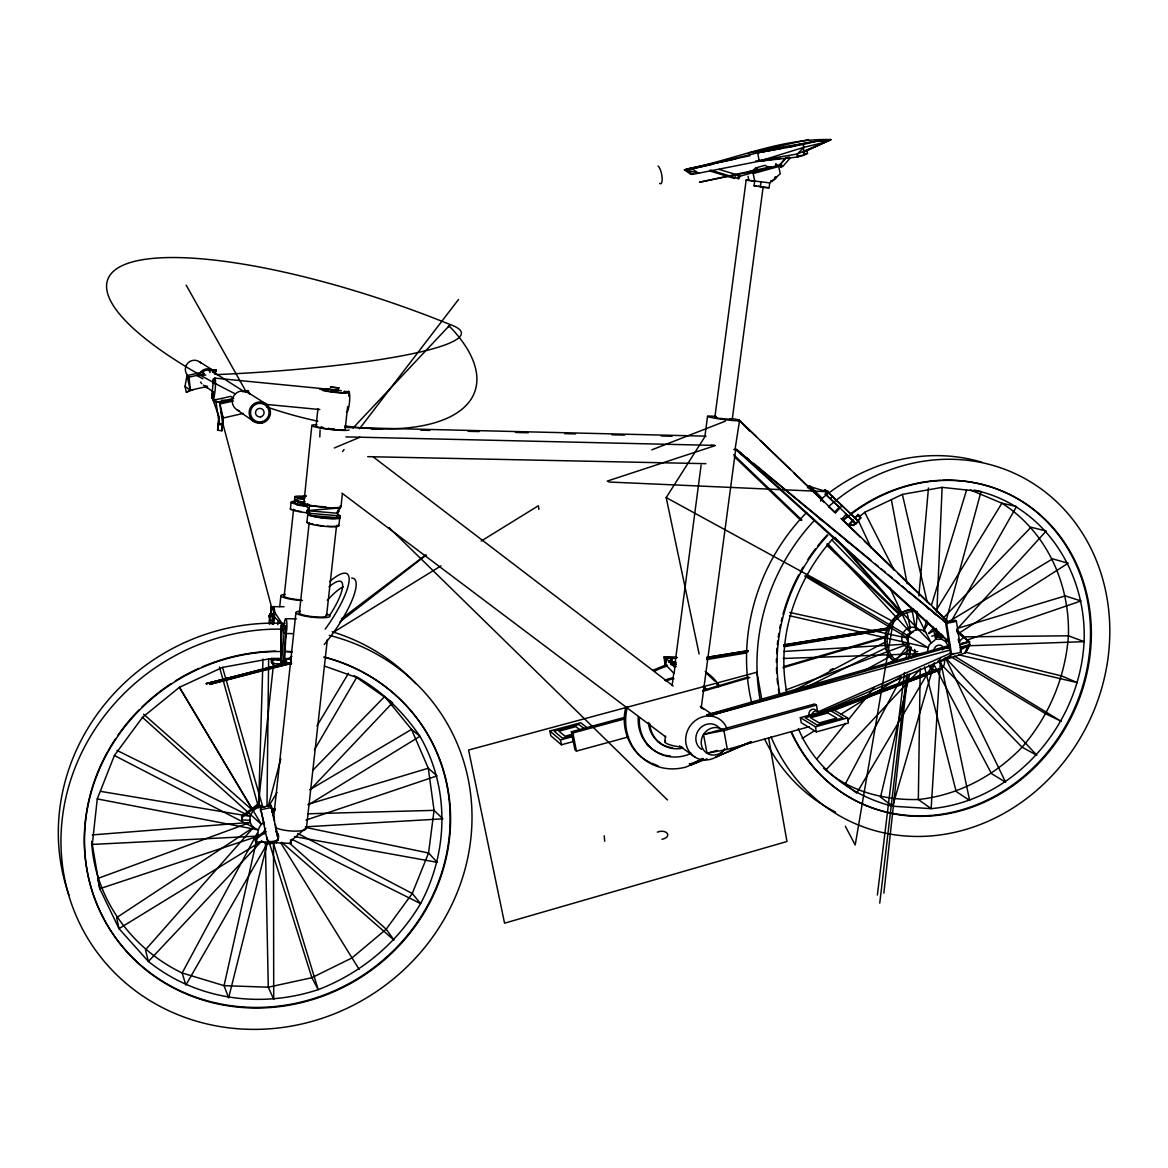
<?xml version="1.0" encoding="UTF-8"?>
<svg xmlns="http://www.w3.org/2000/svg" width="1168" height="1168" viewBox="0 0 1168 1168"><rect width="100%" height="100%" fill="white"/><g stroke="black" fill="none" stroke-linecap="round" stroke-linejoin="round"><path stroke-width="1.5" d="M266.99 806.329L268.625 658.986L273.896 659.394M775.596 165.038L775.888 164.089L775.64 165.447M780.02 165.462C779.144 162.162 784.064 167.272 781.918 166.411M920.209 669.191L918.34 799.511L931.13 808.65C1014.963 800.941 1080.02 723.999 1084.079 641.655C1086.926 572.247 1044.104 504.839 974.039 490.049M779.99 165.082L780.136 164.279M281.546 625.639L280.831 664.592L284.496 664.607L285.97 633.144L285.488 625.975L281.123 625.172L285.62 626.136L285.576 627.289M281.138 664.446L281.838 625.668L283.634 625.668L285.97 633.144L282.933 664.431L281.138 664.446L284.16 633.144L281.838 625.668M284.496 664.607L283.109 660.767L282.933 664.431L283.109 660.767L284.685 660.781M280.831 664.592L281.123 625.172M262.975 658.986L258.566 807.497C250.332 809.847 246.696 821.571 253.5 827.411L145.46 949.832L148.424 961.468C196.399 999.866 260.376 1008.714 318.192 989.646C361 973.221 397.178 943.087 420.597 903.623C448.454 851.53 449.782 787.86 419.94 736.293C403.237 711.94 382.593 691.485 356.78 676.885M272.699 623.829L272.83 620.266M319.813 436.993L320.076 429.926M936.196 628.413L935.729 639.276L929.173 644.853L927.582 650.547M936.867 612.149L942.109 487.363L981.047 491.567L945.919 621.42M269.224 623.946L269.677 614.207L269.779 623.537M270.669 613.682L270.991 606.688L273.765 606.732L273.604 624.135M222.577 422.48L271.604 607.36L271.283 614.368L283.225 625.201L270.991 606.688M272.071 624.121L272.509 614.383L271.224 614.295L274.057 614.397M281.298 658.475L271.458 658.416L271.283 662.227L272.538 663.774L280.203 663.818M272.962 624.311L273.765 620.544A7.169 1.226 -89.2 0 0 274.509 609.681L273.765 606.732A7.169 1.226 -89.2 0 0 273.443 606.645L284.028 606.718M272.538 663.774L272.713 659.949L271.458 658.416M604.25 835.85L604.659 841.267M270.012 623.551L270.231 620.106L269.925 623.668M217.569 430.16L219 417.399L217.569 430.16L221.774 430.788L223.146 418.013L219.467 401.661L216.095 402.361L213.145 400.347L230.709 396.361L232.753 397.733M274.626 820.987L271.049 805.365L260.406 807.599L267.706 842.522L278.349 840.274L275.414 824.447M267.706 842.522L267.895 840.201M278.349 840.274L271.049 805.365M664.972 664.504L664.096 657.029L676.768 657.219M664.096 657.029L665.76 658.08L666.286 661.541M917.42 612.12L915.814 630.121C904.85 632.998 905.361 652.138 917.785 651.627M918.866 595.928L928.458 488.005M303.928 502.824L311.812 425.546M316.09 426.174L317.93 408.683M221.774 430.788L223.146 418.013L220.854 411.224M258.551 803.642L241.63 816.271L241.922 819.921L250.229 820.301M241.922 819.921L241.63 816.271M263.618 806.796A16.41 4.015 5.5 0 1 259.15 804.621L258.464 803.511L273.677 662.65M277.765 624.734L278.159 621.113M279.721 606.674L280.889 595.826M290.379 508.956L291.109 502.24M265.516 830.652L255.339 838.274L255.617 841.88L290.817 843.398L291.109 840.77L306.308 827.659M255.617 841.88L255.339 838.274M284.189 596.147L293.577 509.277M306.104 505.919L297.519 505.175L294.307 502.576L294.905 497.13A13.242 1.591 6.3 0 1 305.52 496.429M306.25 505.656L297.519 505.175L297.825 502.255L294.628 499.67L298.074 499.977M345.188 429.284L347.611 406.595M348.736 396.127L349.101 392.638M341.027 506.605L342.37 493.962M268.625 658.986L222.533 667.395L179.434 687.295L142.481 717.371L114.391 755.506L97.265 798.912L92.301 844.42L99.776 888.717L118.99 928.648L148.424 961.468L261.647 841.179L267.18 843.836L273.502 843.369L318.192 989.646L311.871 977.704L269.487 843.354M305.052 501.525L297.825 502.255L304.717 504.605L308.951 508.839L306.907 510.65L336.676 513.19L340.268 515.935L340.034 517.935L310.075 515.38L306.688 512.635L309.929 505.788L325.872 506.912M273.575 818.009L295.927 612.747M306.907 522.417L307.768 514.431M299.344 613.069L309.213 522.651A13.782 1.796 6.3 0 0 309.856 523.191M310.075 515.38L310.294 513.38L306.907 510.65L340.034 507.919L337.289 513.92M276.451 842.785L276.743 840.142M290.496 839.807L290.817 843.398M883.869 893.14L907.784 673.936M909.522 657.672L910.763 646.751M326.573 615.653L336.559 525.439M338.866 525.673L339.742 517.701M275.356 827.572A16.921 4.278 5.5 0 0 294.672 831.134A16.921 4.278 5.5 0 0 306.454 827.878L327.347 639.524M824.243 140.773L830.784 139.649L803.35 152.176L830.784 139.649L822.549 139.824L803.423 144.394L803.847 155.169L797.802 156.994L759.171 161.213L692.814 174.339L690.697 174.251L684.404 169.842L688.229 168.761C735.577 159.242 781.772 137.868 830.784 139.649L797.306 153.986L755.55 161.126M879.752 903.127L906.631 675.002M908.558 658.708L909.624 649.642M877.372 895.038L904.499 672.461M906.266 657.993L908.032 643.51M665.76 658.08L664.986 664.037L674.082 673.527L674.885 667.468L665.76 658.08L676.17 657.803M664.767 741.534L665.468 736.117M672.126 685.528L673.79 672.87M674.505 667.454L701.121 465.083M704.932 436.175L707.545 416.29M758.514 186.34L763.127 187.114L732.219 419.531L718.875 418.305L714.874 417.253L746.162 180.047L769.756 182.88L780.268 173.798L778.691 166.542L753.126 173.579L754.718 180.836L754.061 185.756L769.084 187.785L769.741 182.88M760.383 186.617L761.04 181.697M735.008 449.636L739.563 420.495L835.543 512.767L842.23 505.569L841.179 505.072M701.209 708.027L735.709 449.388L740.877 452.834M786.692 691.66C776.121 637.319 795.802 580.89 831.82 539.864L834.551 537.572M893.739 618.631L855.21 845.019L845.355 826.272M212.97 394.375C213.978 389.674 213.642 400.171 212.766 397.689M193.041 389.645L186.325 392.214L184.997 386.389L186.968 375.629L202.268 372.212A8.176 8.147 -4 0 1 210.269 370.417M625.946 706.903C619.974 728.087 630.063 753.71 650.664 762.689M811.818 715.152L812.052 714.028A4.409 4 -59.3 0 1 819.06 712.1L819.629 712.991M257.734 835.339L224.052 985.661L228.621 997.895L267.18 843.836L185.873 985.033L182.164 972.988C131.648 948.781 94.798 898.469 91.644 841.997M940.488 639.378L941.627 634.355L938.196 633.757M909.711 674.213L880.511 797.087L892.629 806.227L931.13 808.65L940.43 660.621L969.63 800.416L956.139 791.466L924.487 666.884M913.872 656.664L915.128 651.394L911.755 657.803M966.797 647.729L965.527 652.81L938.269 662.139L940.97 657.453M268.173 806.27L280.816 758.864M738.307 177.025L738.132 178.514L739.037 175.434L719.254 169.462M942.123 635.465L941.174 638.969L935.729 639.276L932.882 626.895M735.504 176.821L734.395 178.456L709.589 170.908M934.488 662.679L892.629 806.227C851.735 796.08 814.373 768.077 798.357 728.525M926.793 620.383L923.625 630.793L925.698 632.428M931.568 604.776L966.505 490.268M669.541 661.716L671.133 663.453L672.768 658.314L669.162 662.11M822.374 499.145L820.505 500.882L822.593 498.882L810.942 486.866L809.409 485.786L807.497 487.786M283.751 663.57L286.686 663.059L286.233 658.504L290.905 658.548L291.197 664.329L286.204 664.008L209.714 684.39L288.321 664.139L288.715 663.103L284.875 662.548M969.732 644.736L965.527 652.81L970.024 644.575L968.345 641.582L961.629 643.51M901.652 677.002L845.194 784.195L856.67 793.13L933.159 664.037M257.208 833.251L182.164 972.988L224.052 985.661L268.275 987.208L311.871 977.704L352.021 957.906L386.199 929.202L412.26 893.476L428.568 853.005L434.058 810.358L428.291 768.237L411.53 729.416L384.695 696.478L312.615 770.457M344.764 425.926A190.223 82.256 18.9 0 0 449.081 325.916L448.351 327.186L450.089 324.543A285.488 72.869 19.4 0 0 129.429 262.8A285.488 72.869 19.4 0 0 235.294 393.879M942.956 635.815L941.174 638.969L945.773 641.612L948.299 646.488M951.044 621.624L1016.525 506.518L1001.896 503.204L970.36 489.932M314.455 749.739L356.649 677.484L354.24 675.557M306.688 512.635L308.951 508.839M268.625 806.475L276.991 792.546M316.922 725.941L348.502 673.279M928.341 623.113L923.625 630.793A11.242 10.089 -63.6 0 0 915.814 630.121L911.814 608.747M935.889 610.806L1001.896 503.204C1046.484 531.469 1070.049 583.825 1068.413 635.801C1065.45 676.987 1049.098 715.984 1022.088 747.199C994.435 775.888 958.169 795.262 918.34 799.511C884.249 800.314 849.063 791.641 823.513 768.018M699.136 654.022L666.183 497.568L705.224 436.219M339.45 507.481L336.676 513.19L338.954 511.423M359.496 428.758L458.557 299.431M817.104 758.704L845.486 723.372M847.749 720.539L873.854 688.025M895.418 661.161L909.04 644.196M212.328 392.784L211.89 398.317L212.328 392.784A10.746 1.372 -85 0 1 213.335 382.155M199.816 373.161L201.407 371.263A9.461 9.432 -4 0 1 212.883 370.241L199.319 361.671M779.377 165.257L785.991 157.768L789.553 157.111M780.72 165.374L780.253 164.557L785.889 158.176M782.633 166.615L790.517 157.695M945.773 641.612L948.212 638.925M956.782 629.479L1046.178 531.002L1031.037 527.235L943.715 617.595M839.996 507.978L825.207 494.122L827.426 491.713L858.451 521.293L856.232 523.687L852.275 520.68L852.961 521.016M825.207 494.122L826.345 494.721L828.579 492.312L810.942 486.866L809.015 488.866M856.232 523.687L830.419 498.692L832.638 496.298M829.309 507.233L834.521 512.256L838.96 507.467M858.714 514.811L854.48 518.285L858.013 514.475L860.845 517.92L853.779 525.542L848.581 524.651L852.961 519.935M849.282 525.001L853.662 520.271M848.581 524.651L853.078 525.191L854.903 523.22M858.13 519.745L860.845 517.92M825.776 770.062L920.428 668.943M352.999 428.072L449.081 325.916M310.235 789.772L392.609 702.698L356.649 677.484L324.529 666.096M669.06 662.022L672.71 658.372M928.531 633.319L933.597 628.077M273.4 814.709L272.159 811.994L274.684 809.395M735.928 158.906L684.404 169.842L692.244 168.922L757.74 152.76L822.549 139.824L823.017 142.73L803.905 147.314L797.306 153.986L797.802 156.994M958.913 641.626L963.907 637.129L962.724 636.94M710.188 169.988L738.132 178.514M859.21 516.884L864.7 512.285L902.382 494.4L942.109 487.363M263.895 822.287C259.413 825.177 256.902 830.871 258.391 836.084L99.776 888.717L97.791 878.467L250.302 822.403L92.287 834.916M339.859 621.916L426.086 555.209M291.927 656.328L289.022 658.533L284.131 659.146M341.363 618.865L425.678 554.961M242.199 817.264L259.15 804.621M255.909 839.237L266.1 831.601M780.253 164.557L781.202 167.389L780.209 166.396M888.279 664.125L910.587 648.809M253.5 827.411L116.625 917.625L118.99 928.648L261.647 841.179M957.994 633.786L1068.092 563.239L1052.616 558.859L948.927 621.537M802.153 738.468L814.519 730.73M840.785 714.32L901.039 676.652M334.223 631.8L440.978 565.881M481.201 541.047L538.433 505.715L538.915 509.438M308.177 804.986L419.94 736.293L411.53 729.416L309.739 789.714M928.808 633.698L936.546 629.012M272.159 811.994L275.283 810.125M938.269 662.139L954.008 653.438M960.286 649.963L970.024 644.575L959.979 647.32M702.844 758.353L690.084 765.303L689.383 763.653M863.926 670.753L891.038 656.007M829.849 670.286L833.076 668.578M793.087 691.003L886.001 641.641M805.321 687.645L886.994 647.364M186.325 392.214L190.296 390.258L205.568 386.827L205.393 385.995L205.568 386.827M807 150.438L807.497 153.417L803.847 155.169L796.693 156.147M822.579 141.08L825.732 139.649L819.016 140.656M716.057 756.893L749.506 742.249M817.761 712.013L950.431 653.262L951.54 654.357L961.279 652.299L956.417 621.332L955.293 620.296L945.54 622.34L950.431 653.262M960.227 648.912L970.024 644.575M716.218 756.995L751.272 742.016M819.717 712.787L945.613 659M334.282 447.972L360.007 437.212M652.912 670.271L665.556 665.088L667.191 666.14A53.524 49.319 -55.8 0 0 654.518 671.337M651.729 449.87L725.386 421.166M703.311 758.952L689.762 764.12L690.084 765.303L707.034 758.82M832.127 709.764L938.911 669.001L939.203 670.169L832.434 710.932M730.759 749.768L751.097 742.001M785.801 689.981L908.062 644.021L783.816 651.437M823.425 711.779L934.02 670.038L932.56 669.571A8.191 7.315 -63.1 0 1 928.983 665.132M837.69 707.677L842.8 705.749M856.436 700.596L861.561 698.668M871.781 694.814L876.905 692.872M887.125 689.018L897.36 685.163M902.47 683.222L938.269 669.717L939.203 670.169A8.191 7.329 -63.1 0 0 944.343 659.789M823.995 711.998L938.911 669.001M835.529 708.961L844.026 705.779M847.428 704.508L939.203 670.169L933.48 670.023A8.191 7.329 -63.1 0 1 929.903 665.585M967.25 639.991L1080.969 600.965L1065.304 595.884L957.702 628.326M271.575 615.653C275.166 613.769 268.494 611.579 270.29 615.244M306.045 820.067L437.022 775.888L428.291 768.237L308.206 804.27M305.987 496.429L299.402 498.561L304.658 498.429M947.073 648.474L950.197 647.466M961.673 643.743L969.542 641.772L956.899 631.333M959.512 645.013L969.542 641.772M294.905 497.13L297.796 498.196L306.031 495.539M803.905 147.314L759.171 161.213L757.74 152.76L803.423 144.394M931.67 636.18L940.357 633.567M690.697 174.251L693.135 173.521M702.975 690.361L748.425 677.017M783.378 666.738L886.512 636.443M702.581 691.368L749.783 677.484M782.998 667.731L886.147 637.407M739.694 176.339L780.764 164.571M950.387 645.145L706.99 714.816L729.971 709.18M708.538 715.867L706.99 714.816L708.699 715.969L949.891 646.882M657.336 832.127L659.73 831.441A6.526 3.986 -4.6 0 1 667.337 833.514A6.526 3.986 -4.6 0 1 664.358 838.595L661.949 839.281M816.33 731.913L848.421 722.992L847.559 717.911L832.01 708.903L800.343 717.648L801.219 722.671L816.33 731.913L815.454 726.817L800.343 717.648M749.841 171.375L753.272 170.426M756.222 170.324L755.74 167.915L765.186 165.301L768.894 167.842L758.09 170.411M759.258 170.075L699.442 182.237L771.362 166.717L767.902 167.681M817.615 711.896L816.447 705.092L814.549 703.983L703.545 734.424L707.005 753.258L717.108 750.455M707.005 753.258L727.343 749.389L809.22 726.686M815.454 726.817L847.559 717.911M816.447 705.092L723.926 730.555L703.545 734.424M625.303 717.181L571.4 731.781L574.963 749.871L576.423 751.097L628.574 736.862M708.699 715.969L949.92 650.065M571.4 731.781L572.86 732.964L625.114 718.802M573.532 733.898L564.991 736.22L558.961 731.212L575.926 726.627L580.846 730.584M572.583 735.519L562.553 738.234L554.143 731.212L578.978 724.496L585.183 729.445M549.88 731.051L560.465 739.957L572.816 736.599A4.263 3.957 -51.5 0 0 574.408 741.257L561.414 744.79L550.829 735.811L549.88 731.051L580.773 722.715L587.65 728.175M671.644 662.738L674.987 661.847L671.746 662.84M714.874 417.253L716.232 417.137M288.321 664.139L206.313 683.66L281.853 664.081M286.846 663.862L206.313 683.66L284.32 663.847M206.313 683.66L286.204 664.008M223.146 418.013L243.28 413.414M242.433 391.733L247.528 390.579L248.974 392.886L247.528 390.579M245.207 392.025L248.609 391.251M233.775 398.419L216.08 402.434L219.307 424.831L222.738 424.13L219.467 401.661M219.394 402.566L231.089 399.909M219.993 403.997L233.439 400.945M215.934 369.716L208.78 370.533L215.934 369.716L216.27 371.22L213.145 371.906M184.997 386.389L190.296 390.258L186.968 375.629L189.114 377.133L204.517 373.687L202.268 372.212M808.548 139.605L748.746 152.92L825.732 139.649L816.914 141.503M821.206 140.773L826.535 139.649M688.229 168.761L749.929 155.694M692.814 174.339L686.492 169.929L711.224 164.688M945.54 622.34L946.649 623.376L956.417 621.332M260.187 809.847L270.874 807.584M771.362 166.717L767.04 166.615M287.328 659.205L290.905 658.548L284.379 659.365M757.74 152.76L782.677 148.278M786.239 147.65L795.16 146.044M825.44 140.613L830.784 139.649M670.695 664.519L676.082 663.614M706.625 658.533L747.958 651.671M783.889 645.7L888.118 628.369M672.593 665.249L676.184 664.65M706.786 659.555L746.396 652.97M784.195 646.678L888.614 629.304M769.902 159.49L759.171 161.213L771.683 159.52M803.905 154.001L807.497 153.417M676.243 662.344L670.782 663.205L674.33 662.636M748.075 650.78L706.684 657.423L747.885 650.693M783.976 645.013L888.264 628.223M783.772 644.882L887.826 627.99M728.438 654.971L732.029 654.387M735.621 653.817L739.213 653.233M742.804 652.649L746.41 652.08M784.137 646.006L802.095 643.115M805.701 642.531L809.293 641.947M812.884 641.378L888.352 629.231M706.786 658.387L710.378 657.818M728.306 654.898L731.898 654.314M735.475 653.73L739.067 653.146M742.658 652.576L746.235 651.992M783.889 645.875L887.884 628.983M775.26 159.038L780.618 158.322M763.127 187.114L762.062 187.114M277.59 659.978L280.86 659.57M297.519 505.175L304.717 504.605L309.929 505.788L307.491 503.656M305.432 826.827L442.862 818.826L434.058 810.358L307.695 813.789M258.391 836.084L92.301 844.42L91.688 841.296M291.65 663.322L287.795 662.971M968.214 645.787L1084.079 641.655L1068.413 635.801L962.797 636.867M783.246 658.489L922.413 653.613M336.588 508.022L340.034 507.919L338.545 507.657M666.417 663.015L665.57 658.475L676.214 658.226M935.495 637.159L942.766 637.071M284.16 633.144L285.97 633.144M272.713 659.949L279.488 659.993M292.861 633.611L285.634 633.538A7.417 1.314 -89.2 0 0 286.948 625.581A7.417 1.314 -89.2 0 0 285.62 618.748L296.468 618.865M273.765 620.544L269.399 620.339M271.604 607.36L274.378 607.404M338.063 390.17L214.591 378.082A10.746 1.372 -85 0 0 213.759 380.199M665.57 658.475L664.052 657.453L676.725 657.642M664.154 657.569L676.827 657.759M367.672 456.659L705.881 463.667M345.889 436.89L714.67 445.402M757.025 170.353L753.331 170.105L755.74 167.915L759.375 170.484M345.027 427.415L706.1 436.16M371.585 428.977L382.505 429.24M420.757 430.174L429.853 430.393M468.105 431.313L479.026 431.576M515.453 432.452L528.199 432.759M564.626 433.635L575.547 433.897M611.974 434.788L624.719 435.095M661.146 435.971L672.082 436.233M269.458 841.529L275.867 841.807M750.382 180.631L754.718 180.836M763.244 187.464L769.084 187.785M775.902 164.104L777.216 165.141M334.72 507.54L340.034 507.919M711.049 445.315L715.181 445.621L607.272 481.085L609.404 482.034L827.426 491.713L858.451 521.293M212.299 397.135A10.746 1.372 -85 0 0 212.766 399.31L213.131 399.339A10.746 1.372 -85 0 0 215.233 388.769A10.746 1.372 -85 0 0 214.956 378.096M310.294 513.38L340.268 515.935M297.825 502.255L304.702 502.853M212.766 399.31L216.737 399.675M221.803 400.171L225.789 400.551M265.151 404.303L319.813 409.53M333.595 390.681L337.771 391.397L331.303 390.696M335.756 389.878L338.662 390.2M733.796 449.505L736.599 449.811L947.087 623.727M740.468 420.874L736.76 420.188L739.563 420.495L756.47 436.847M331.186 389.528L330.267 389.382A14.673 1.256 6.5 0 0 319.944 389.455M754.061 185.756L756.353 186.048M218.518 423.502L222.738 424.13M100.667 791.378L250.2 816.359L116.961 750.396M294.497 836.595L437.241 862.334L428.568 853.005L305.578 827.411M97.265 798.912L258.289 829.922L114.391 755.506M301.811 501.846L295.227 500.167L294.92 503.072L296.395 503.612M214.751 378.972L214.401 383.746L214.211 382.768M789.772 612.47L908.251 638.312L804.679 576.014M297.796 498.196L300.351 498.765A13.242 1.591 6.3 0 0 303.417 499.291M729.927 418.801L732.219 419.531M789.553 615.726L928.034 647.612L806.139 575.211M958.724 654.781L1077.319 682.638L1061.829 676.009L964.987 652.065M732.482 418.655L732.088 418.553A16.162 1.11 7.4 0 1 739.563 420.495L749.593 430.992M296.468 504.255L293.679 503.539A16.571 2.044 6.3 0 1 295.416 501.247M686.492 169.929L698.829 173.346L692.244 168.922M746.162 180.047L748.951 180.573L747.987 176.237M284.51 661.847L291.197 664.329M652.065 763.288L658.285 765.974M204.634 387.031L205.013 387.207A9.461 9.432 -4 0 0 207.437 387.63M948.708 642.269L735.709 449.388L736.599 449.811M834.521 512.256L835.543 512.767M291.796 839.237L420.597 903.623L412.26 893.476L297.694 833.426M666.183 497.568L892.206 621.142M968.345 641.582L969.557 642.283L956.534 629.698M951.307 656.942L1046.046 713.955L1061.216 721.313L954.3 656.066M215.35 370.636L216.27 371.22M247.981 392.536L265.53 403.632M244.316 391.747L212.226 371.336A8.176 8.147 -4 0 1 215.073 374.417M670.271 662.738L676.287 666.607M700.304 706.406L711.867 714.101M203.451 385.104L213.875 392.287M237.002 409.837L254.069 421.677M679.513 745.856L694.975 757.127M341.947 493.13L665.789 737.008M373.483 457.111L673.206 685.981M700.727 706.99L703.618 709.21M746.483 457.462L749.287 459.783M753.506 463.258L871.328 560.625M875.533 564.1L878.351 566.422M881.154 568.743L885.359 572.218M888.162 574.539L892.367 578.014M895.184 580.335L899.389 583.81M902.192 586.132L906.397 589.606M909.2 591.928L947.073 623.216M956.913 631.844L969.557 642.283M735.709 449.388L744.074 456.308M746.863 458.601L751.053 462.061M764.996 473.58L767.785 475.887M819.367 518.504L822.155 520.811M845.866 540.404L848.654 542.697M907.142 591.023L909.916 593.315M926.604 607.097L929.378 609.389M933.539 612.835L936.327 615.127M705.735 672.447L714.743 681.119M281.678 842.274L394.01 940.094L386.199 929.202L289.533 843.15M143.649 714.232L253.222 810.899L179.507 687.47M142.481 717.371L261.384 824.36L179.434 687.295M736.672 449.359L948.518 641.232M733.621 454.688L801.934 520.11M826.9 544.011L900.484 614.47M734.234 456.615L800.825 520.344M827.046 545.456L899.17 614.485M948.723 622.15L841.953 518.957L846.391 514.168L845.355 513.643L855.604 523.571M760.383 440.613L790.298 469.521M794.196 473.288L824.112 502.211M840.916 518.431L860.422 537.295M864.32 541.061L894.221 569.955M898.134 573.736L929.334 603.885M933.232 607.667L947.54 621.478M956.636 630.282L963.147 636.56M960.154 651.204L961.279 652.299M826.345 494.721L830.419 498.692M389.032 527.571L667.468 799.963M937.933 661.044L1022.088 747.199L1036.79 755.214L946.46 658.781M831.82 539.864L930.925 642.429L914.573 610.295M809.409 485.786L812.855 489.392M828.01 543.821L911.084 633.217L889.622 587.373M845.033 547.894L902.499 613.886M834.974 537.411L902.032 614.397M776.37 165.272L775.975 164.396L776.954 166.017M858.013 514.475L860.13 517.57M305.666 826.71L306.454 827.878M716.626 683.966L718.495 686.813M280.846 842.975L359.145 969.396M186.194 285.182L246.506 392.375M933.685 664.096L991.471 773.625L1005.619 782.18L945.219 657.453M824.593 682.769L825.28 684.127M864.7 512.285L894.133 570.13M858.188 520.256L871.226 548.084M780.939 164.892L781.158 167.199L780.224 166.265M213.145 400.347L219.161 417.122M222.533 667.395L262.8 806.927M219.453 667.03L258.566 807.497A12.22 11.461 -32.7 0 1 264.786 807.059M902.382 494.4L927.188 602.162M260.406 807.599L264.377 824.9M283.109 660.767L283.97 664.607M209.685 371.117L210.021 372.607M907.113 612.631L910.354 628.413M914.675 649.466L916.106 656.474M560.465 739.957L561.414 744.79M572.86 732.964L576.423 751.097M891.461 500.167L907.142 583.839M727.343 749.389L723.926 730.555L722.101 729.328A14.147 12.95 -56 0 0 703.778 734.073A14.147 12.95 -56 0 0 706.348 752.82A14.147 12.95 -56 0 0 724.832 749.126M761.682 698.96L756.937 672.228L468.572 750.031L504.547 923.173L786.969 841.5L768.632 738.147M958.271 639.188L958.811 642.619M946.649 623.376L951.54 654.357M189.114 377.133L190.296 390.258M667.103 665.103L667.191 666.14M272.509 614.383L272.67 617.317M265.384 842.259L268.275 987.208L273.721 999.399L273.502 843.369M300.76 511.496A13.359 1.679 6.3 0 1 297.898 510.927M295.665 510.343A13.359 1.679 6.3 0 1 294.19 509.788M301.417 599.899A13.286 2.132 6.1 0 1 288.467 598.089A13.286 2.132 6.1 0 1 284.496 595.622M275.4 808.942A16.41 4.015 5.5 0 1 271.122 808.46M258.464 803.511A16.41 4.015 5.5 0 1 258.902 802.504M327.201 614.28A17.14 2.862 6.1 0 1 323.463 617.741A17.14 2.862 6.1 0 1 300.453 615.04A17.14 2.862 6.1 0 1 300.366 611.141M336.764 516.942A13.782 1.752 6.4 0 1 326.31 518.096A13.782 1.752 6.4 0 1 310.075 514.679M335.158 526.199A13.782 1.796 6.3 0 1 327.201 526.242M323.667 525.936A13.782 1.796 6.3 0 1 316.689 524.987M313.725 524.388A13.782 1.796 6.3 0 1 311.389 523.775M306.965 505.934A16.571 2.044 6.3 0 1 301.329 505.175M294.307 502.576A13.359 1.635 6.3 0 1 294.613 502.182M295.343 503.101A13.242 1.621 6.3 0 1 294.905 501.787M302.424 600.513A16.6 2.672 6.1 0 1 283.459 597.432A16.6 2.672 6.1 0 1 285.255 594.366M338.954 517.088A16.104 2.044 6.4 0 1 322.558 518.008A16.104 2.044 6.4 0 1 309.52 513.584M344.107 391.601A11.403 0.978 6.5 0 1 340.56 392.565A11.403 0.978 6.5 0 1 324.938 390.492A11.403 0.978 6.5 0 1 328.558 389.557M277.882 833.952A5.782 5.402 -33.3 0 1 278.013 836.784M344.429 391.236A14.673 1.256 6.5 0 1 343.815 393.076A14.673 1.256 6.5 0 1 322.134 390.331M337.786 390.2A14.673 1.256 6.5 0 1 341.333 390.711M214.781 371.818A9.461 9.432 -4 0 1 216.197 373.833M347.757 391.879A10.585 1.913 -84.9 0 1 349.641 400.39A10.585 1.913 -84.9 0 1 346.443 412.07M344.837 429.634A14.644 1.475 6.4 0 1 327.361 428.817A14.644 1.475 6.4 0 1 316.484 425.838M333.96 429.196A11.373 1.139 6.4 0 1 328.091 428.568M322.908 427.722A11.373 1.139 6.4 0 1 321.039 427.284M333.975 429.021A11.373 1.139 6.4 0 1 328.106 428.393M322.923 427.546A11.373 1.139 6.4 0 1 321.054 427.108M187.741 375.497A9.125 9.081 9.8 0 1 188.252 362.649A9.125 9.081 9.8 0 1 201.159 363.19M325.916 614.996A13.709 2.292 6.1 0 1 313.652 616.748A13.709 2.292 6.1 0 1 299.636 612.499M207.495 386.345A8.176 8.147 -4 0 1 205.393 385.995M201.801 383.732A8.176 8.147 -4 0 1 200.575 381.994M239.425 410.946A10.249 10.191 -40.9 0 1 233.848 395.733A10.249 10.191 -40.9 0 1 250.025 394.244M307.666 512.84A16.571 2.088 6.3 0 1 290.759 508.46M264.275 834.04A5.957 5.577 -33.1 0 1 265.705 828.433M268.698 841.237A6.001 5.606 -33.3 0 0 277.853 833.66L276.904 832.55A6.001 5.606 -33.3 0 0 275.677 831.733M267.749 840.128A6.001 5.606 -33.3 0 1 266.917 837.325M338.063 525.045A16.104 2.102 6.3 0 1 323.77 526.257A16.104 2.102 6.3 0 1 307.242 521.906M738.877 420.699A16.162 1.11 7.4 0 1 713.283 417.94A16.162 1.11 7.4 0 1 716.159 416.465M682.258 747.243A15.856 3.212 7.7 0 1 666.344 743.388L665.03 742.41A15.856 3.212 7.7 0 1 665.57 740.819M703.34 686.346A40.457 37.274 -55.8 0 1 706.815 689.762M691.295 753.272A40.457 37.274 -55.8 0 1 639.422 717.707M665.818 681.046A40.457 37.274 -55.8 0 1 674.009 678.652M672.564 747.754A31.054 28.601 -55.8 0 1 648.415 722.452M703.34 686.653A40.413 37.23 -55.8 0 1 705.589 688.974M670.461 756.032A40.413 37.23 -55.8 0 1 665.57 755.273M663.993 754.878A40.413 37.23 -55.8 0 1 638.297 716.875M664.636 680.272A40.413 37.23 -55.8 0 1 672.826 677.878M660.081 743.067A31.01 28.572 -55.8 0 1 657.628 741.344M329.288 635.348A209.408 196.063 -33.1 0 1 415.837 957.731A209.408 196.063 -33.1 0 1 74.621 912.091A209.408 196.063 -33.1 0 1 282.948 629.143M705.195 671.585A53.524 49.319 -55.8 0 1 719.795 686.477M702.786 758.996A53.524 49.319 -55.8 0 1 698.464 761.77L685.981 767.026A53.524 49.319 -55.8 0 1 627.464 706.611M672.126 665.074A53.524 49.319 -55.8 0 1 675.484 664.65M284.32 626.72A7.417 1.314 -89.2 0 1 285.62 618.748M950.08 656.051A5.504 4.92 -63.5 0 1 944.328 658.883M942.372 649.992A5.504 4.92 -63.5 0 1 947.292 648.328M724.569 748.922A22.601 20.703 -55.9 0 1 691.398 754.265A22.601 20.703 -55.9 0 1 696.186 719.97A22.601 20.703 -55.9 0 1 727.27 729.533M325.084 657.219A186.398 174.528 -33.1 0 1 436.847 885.972A186.398 174.528 -33.1 0 1 188.311 994.333A186.398 174.528 -33.1 0 1 107.412 752.119M108.259 750.601A186.398 174.528 -33.1 0 1 115.647 738.614M117.661 735.665A186.398 174.528 -33.1 0 1 139.196 709.764M141.722 707.268A186.398 174.528 -33.1 0 1 170.893 683.762M175.361 680.9A186.398 174.528 -33.1 0 1 198.896 668.344M202.166 666.913A186.398 174.528 -33.1 0 1 275.633 651.175M284.598 651.262A186.398 174.528 -33.1 0 1 291.752 651.642M828.375 506.824A192.443 172.222 -63.5 0 1 1082.94 534.053A192.443 172.222 -63.5 0 1 1015.007 806.679A192.443 172.222 -63.5 0 1 771.055 736.833M760.383 701.092A192.443 172.222 -63.5 0 1 814.052 520.782M843.515 520.256A171.419 153.402 -63.5 0 1 1067.859 547.719A171.419 153.402 -63.5 0 1 1008.48 788.78A171.419 153.402 -63.5 0 1 791.408 731.781M779.859 694.522A171.419 153.402 -63.5 0 1 827.82 535.251M942.342 480.223A171.316 153.315 -63.5 0 1 1066.574 724.204A171.316 153.315 -63.5 0 1 796.255 742.352M795.423 740.833A171.316 153.315 -63.5 0 1 791.51 732.993M779.231 694.142A171.316 153.315 -63.5 0 1 778.355 688.959M777.654 683.703A171.316 153.315 -63.5 0 1 777.1 678.404M776.705 673.089A171.316 153.315 -63.5 0 1 776.472 667.746M776.413 662.417A171.316 153.315 -63.5 0 1 776.457 658.869M776.647 653.54A171.316 153.315 -63.5 0 1 777.012 648.167M777.348 644.561A171.316 153.315 -63.5 0 1 777.742 640.955M778.224 637.348A171.316 153.315 -63.5 0 1 778.779 633.757M779.728 628.369A171.316 153.315 -63.5 0 1 780.458 624.792M781.246 621.245A171.316 153.315 -63.5 0 1 782.107 617.711M783.027 614.207A171.316 153.315 -63.5 0 1 798.664 574.948M800.343 571.882A171.316 153.315 -63.5 0 1 803.073 567.152M807.949 559.384A171.316 153.315 -63.5 0 1 815.41 548.887M817.673 545.996A171.316 153.315 -63.5 0 1 827.163 534.973M842.843 520.008A171.316 153.315 -63.5 0 1 848.45 515.453M851.311 513.278A171.316 153.315 -63.5 0 1 940.634 480.296M835.631 812.125A190.296 170.645 -63.5 0 1 764.733 739.3M751.769 703.078A190.296 170.645 -63.5 0 1 806.65 512.504M821.192 499.086A190.296 170.645 -63.5 0 1 981.762 462.221M68.941 895.009A206.882 193.946 -32.8 0 1 284.802 623.449M332.165 631.771A206.882 193.946 -32.8 0 1 415.75 683.616M323.667 657.117A186.53 174.631 -33.1 0 1 400.639 944.109A186.53 174.631 -33.1 0 1 96.813 904.032A186.53 174.631 -33.1 0 1 281.327 651.54M284.904 651.627A186.53 174.631 -33.1 0 1 292.073 652.007M649.496 746.951A40.325 37.157 -55.8 0 1 647.101 744.761M304.439 502.24A18.659 2.453 6.2 0 0 313.681 505.963A18.659 2.453 6.2 0 0 336.077 507.846L340.574 507.204A18.659 2.453 6.2 0 0 340.209 505.89M349.057 430.028A18.965 1.898 6.4 0 1 321.799 428.291A18.965 1.898 6.4 0 1 316.951 424.743M682.944 748.089A31.098 28.645 -55.8 0 1 649.583 723.299M933.845 650.634A5.475 4.891 -63.5 0 1 942.532 646.371M351.67 578.087A53.757 13.943 -55 0 1 324.237 644.546M327.317 600.367A38.865 10.074 -54.9 0 1 343.202 586.891M329.653 581.591A53.83 13.782 -55 0 1 349.071 580.992A53.83 13.782 -55 0 1 325.186 629.143M329.011 586.862A38.909 9.957 -54.9 0 1 342.647 585.256A38.909 9.957 -54.9 0 1 329.829 615.083M809.249 715.531A4.395 3.986 -59.3 0 1 816.096 710.348M936.867 629.829A27.521 24.294 -60.2 0 1 937.364 636.677M897.316 661.176A27.521 24.294 -60.2 0 1 889.228 630.048A27.521 24.294 -60.2 0 1 916.938 611.404M939.087 632.122A29.55 26.09 -60.2 0 1 939.189 636.575M894.819 661.862A29.55 26.09 -60.2 0 1 887.198 630.355A29.55 26.09 -60.2 0 1 913.77 609.389M938.707 633.333A29.536 26.076 -60.2 0 1 938.692 636.312M894.338 661.599A29.536 26.076 -60.2 0 1 886.716 630.092A29.536 26.076 -60.2 0 1 913.288 609.141M701.603 749.403A14.06 12.877 -56 0 1 699.238 729.197A14.06 12.877 -56 0 1 719.181 727.795M907.945 641.407A5.344 4.803 -63.6 0 1 912.967 632.399M911.201 647.86A10.57 9.505 -63.6 0 1 902.689 634.034A10.57 9.505 -63.6 0 1 918.647 629.829M450.089 324.543A243.937 30.441 -2.6 0 1 216.649 374.621M205.802 375.074A243.937 30.441 -2.6 0 1 196.823 375.41A190.223 82.256 18.9 0 0 202.867 378.797M317.798 421.195A190.223 82.256 18.9 0 1 266.771 406.96M658.051 166.002A9.227 2.803 78.6 0 1 662.066 177.2A9.227 2.803 78.6 0 1 659.672 183.434M738.935 175.74A1.606 0.745 -73.4 0 1 739.68 176.952A1.606 0.745 -73.4 0 1 738.497 178.762A1.606 0.745 -73.4 0 1 738.161 176.923M776.34 176.806A3.592 0.847 -37 0 1 773.902 179.989A3.592 0.847 -37 0 1 770.953 180.631M774.661 177.434A3.592 0.847 -37 0 1 775.917 176.864M344.078 449.519A14.527 3.285 -52.6 0 1 342.574 451.563M212.883 382.082C213.598 386.652 213.7 373.541 212.883 382.082M268.742 615.886C270.158 621.055 272.918 612.543 268.742 615.886M824.243 490.21C825.046 493.816 827.134 487.801 824.243 490.21M826.564 491.436C827.382 495.042 829.47 489.027 826.564 491.436M830.638 710.757L805.175 717.794L817.177 725.036L842.916 717.897L830.638 710.757M827.966 712.976L810.592 717.78L819.177 722.934L836.697 718.072L827.966 712.976M330.471 387.075L338.968 387.907L330.471 387.075M665.556 665.088L665.468 664.066L665.556 665.088M260.727 416.845A4.322 4.278 -46.6 0 0 262.975 409.734A4.322 4.278 -46.6 0 0 255.704 411.384A4.322 4.278 -46.6 0 0 260.727 416.845M262.07 423.035A10.702 10.614 -46.6 0 0 267.662 405.398A10.702 10.614 -46.6 0 0 249.645 409.501A10.702 10.614 -46.6 0 0 262.07 423.035M261.778 421.721A9.344 9.256 -46.6 0 0 266.654 406.318A9.344 9.256 -46.6 0 0 250.93 409.91A9.344 9.256 -46.6 0 0 261.778 421.721"/></g></svg>
